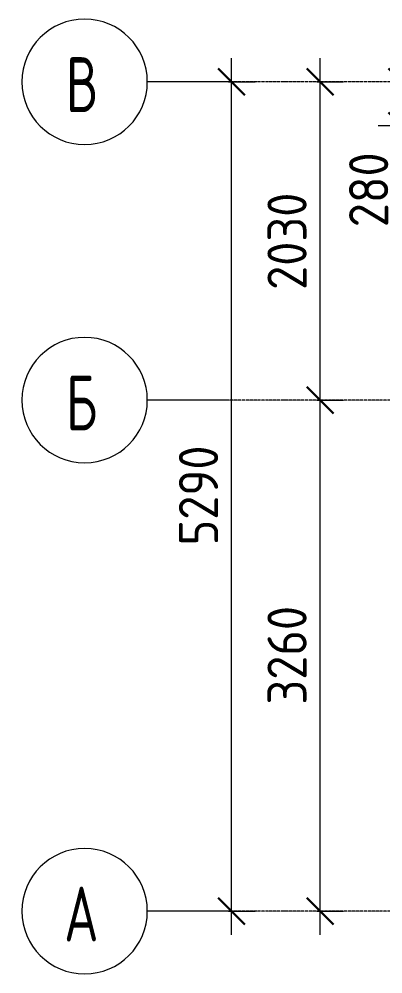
# Model space of a CAD drawing. Header units: millimetres. Extents: x 44859 to 70796, y 2088 to 13060.
# Drawn here: x 47821 to 50142, y 5850 to 11940 of the extents above; entities that cross this region are included whole.
import ezdxf

# ---------------------------------------------------------------- set-up
doc = ezdxf.new("R2010")
doc.units = ezdxf.units.MM
doc.linetypes.add('02 Штрихпунктирная _20 мм_', pattern=[25, 20, -2.5, 0, -2.5])
for name, color, linetype, lineweight in [('AA_Dim', 7, 'Continuous', 9), ('AA_Dim-100', 7, 'Continuous', 9), ('Оси', 7, 'Continuous', 9)]:
    doc.layers.add(name, color=color, linetype=linetype, lineweight=lineweight)
doc.styles.add('ISOCPEUR_3', font='isocpeur.TTF', dxfattribs={"width": 0.7, "height": 350})
doc.styles.add('ISOCPEUR_4', font='isocpeur.TTF', dxfattribs={"width": 0.9, "height": 250})
doc.dimstyles.new('05_Округл_5мм__прозр_', dxfattribs={"dimscale": 304.8, "dimtxt": 250.688742, "dimasz": 0.557743, "dimexe": 0.492126, "dimexo": 0.328084, "dimgap": 0.032808, "dimtad": 1, "dimdec": 0, "dimrnd": 5, "dimdsep": 46, "dimtxsty": 'ISOCPEUR_4', "dimblk1": 'OBLIQUE', "dimblk2": 'OBLIQUE', "dimsah": 1, "dimcen": 0.09, "dimdle": 0.492126, "dimazin": 0, "dimtfac": 1, "dimtdec": 4, "dimtix": 1, "dimtmove": 0, "dimatfit": 3, "dimfxl": 1, "dimtvp": 1, "dimtolj": 1, "dimtzin": 0, "dimlwd": 18, "dimlwe": 18, "dimarcsym": 2})
doc.dimstyles.new('05_Округл_5мм__прозр__1', dxfattribs={"dimscale": 304.8, "dimtxt": 250.688742, "dimasz": 0.557743, "dimexe": 0.492126, "dimexo": 0.328084, "dimgap": 0.032808, "dimtad": 1, "dimdec": 0, "dimrnd": 5, "dimdsep": 46, "dimtxsty": 'ISOCPEUR_4', "dimblk1": 'OBLIQUE', "dimblk2": 'OBLIQUE', "dimsah": 1, "dimcen": 0.09, "dimdle": 0.492126, "dimazin": 0, "dimtfac": 1, "dimtdec": 4, "dimtix": 1, "dimtmove": 1, "dimatfit": 3, "dimfxl": 1, "dimtvp": 1, "dimtolj": 1, "dimtzin": 0, "dimlwd": 18, "dimlwe": 18, "dimarcsym": 2})

# ---------------------------------------------------------------- blocks, each defined once
blk = doc.blocks.new('Ось сетки - d_4мм-2765513-Схема расположения плиты покрытия входной группы')
at = {"layer": 'Оси'}
for start, end in [(360, 180), (360, 180), (180, 360), (180, 360)]:
    blk.add_arc((0, 0), 4, start, end, dxfattribs=at)
blk = doc.blocks.new('DIMBLOCK20-Схема расположения плиты покрытия входной группы')
at = {"layer": 'AA_Dim-100', "lineweight": 30}
for p, q in [((49741, 9510), (49656, 9595)), ((49741, 9510), (49826, 9425)), ((49741, 6250), (49656, 6335)), ((49741, 6250), (49826, 6165))]:
    blk.add_line(p, q, dxfattribs=at)
at = {"layer": 'AA_Dim-100', "lineweight": 18}
for p, q in [((49720.8, 9510), (49891, 9510)), ((49741, 9510), (49720.8, 9510)), ((49741, 6100), (49741, 9510)), ((49720.8, 6250), (49891, 6250)), ((49741, 6250), (49720.8, 6250))]:
    blk.add_line(p, q, dxfattribs=at)
at = {"layer": 'AA_Dim-100', "color": 0, "lineweight": 18, "insert": (49405.3, 7567.8), "char_height": 250, "width": 749.228, "attachment_point": 1, "rotation": 90, "line_spacing_factor": 1.135194, "style": 'ISOCPEUR_4'}
blk.add_mtext('3260', dxfattribs=at)
blk = doc.blocks.new('_Oblique')
at = {"color": 0, "linetype": 'ByBlock', "lineweight": -2}
blk.add_line((-0.5, -0.5), (0.5, 0.5), dxfattribs=at)
blk = doc.blocks.new('DIMBLOCK21-Схема расположения плиты покрытия входной группы')
at = {"layer": 'AA_Dim-100', "lineweight": 18}
for p, q in [((49741, 9510), (49741, 11690)), ((49720.8, 11540), (49891, 11540)), ((49741, 11540), (49720.8, 11540)), ((49720.8, 9510), (49891, 9510)), ((49741, 9510), (49720.8, 9510))]:
    blk.add_line(p, q, dxfattribs=at)
at = {"layer": 'AA_Dim-100', "lineweight": 30}
for p, q in [((49741, 11540), (49656, 11625)), ((49741, 11540), (49826, 11455)), ((49741, 9510), (49656, 9595)), ((49741, 9510), (49826, 9425))]:
    blk.add_line(p, q, dxfattribs=at)
at = {"layer": 'AA_Dim-100', "color": 0, "lineweight": 18, "insert": (49405.3, 10212.8), "char_height": 250, "width": 749.228, "attachment_point": 1, "rotation": 90, "line_spacing_factor": 1.135194, "style": 'ISOCPEUR_4'}
blk.add_mtext('2030', dxfattribs=at)
blk = doc.blocks.new('DIMBLOCK22-Схема расположения плиты покрытия входной группы')
at = {"layer": 'AA_Dim-100', "lineweight": 18}
for p, q in [((49176.2, 6100), (49176.2, 11690)), ((49156, 11540), (49326.2, 11540)), ((49176.2, 11540), (49156, 11540)), ((49156, 6250), (49326.2, 6250)), ((49176.2, 6250), (49156, 6250))]:
    blk.add_line(p, q, dxfattribs=at)
at = {"layer": 'AA_Dim-100', "lineweight": 30}
for p, q in [((49176.2, 11540), (49091.2, 11625)), ((49176.2, 11540), (49261.2, 11455)), ((49176.2, 6250), (49091.2, 6335)), ((49176.2, 6250), (49261.2, 6165))]:
    blk.add_line(p, q, dxfattribs=at)
at = {"layer": 'AA_Dim-100', "color": 0, "lineweight": 18, "insert": (48840.6, 8582.8), "char_height": 250, "width": 749.228, "attachment_point": 1, "rotation": 90, "line_spacing_factor": 1.135194, "style": 'ISOCPEUR_4'}
blk.add_mtext('5290', dxfattribs=at)
blk = doc.blocks.new('DIMBLOCK28-Схема расположения плиты покрытия входной группы')
at = {"layer": 'AA_Dim-100', "lineweight": 18}
for p, q in [((50261.6, 11110), (50261.6, 11690)), ((50241.4, 11540), (50411.6, 11540)), ((50261.6, 11540), (50241.4, 11540)), ((50261.6, 11180.7), (50261.6, 11400)), ((52071.9, 11260), (50111.6, 11260)), ((50261.6, 11260), (52071.9, 11260)), ((50261.6, 10612.4), (50261.6, 11180.7))]:
    blk.add_line(p, q, dxfattribs=at)
at = {"layer": 'AA_Dim-100', "lineweight": 30}
for p, q in [((50261.6, 11540), (50176.6, 11625)), ((50261.6, 11540), (50346.6, 11455)), ((50261.6, 11260), (50176.6, 11345)), ((50261.6, 11260), (50346.6, 11175))]:
    blk.add_line(p, q, dxfattribs=at)
at = {"layer": 'AA_Dim-100', "color": 0, "lineweight": 18, "insert": (49925.9, 10612.4), "char_height": 250, "width": 561.921, "attachment_point": 1, "rotation": 90, "line_spacing_factor": 1.135194, "style": 'ISOCPEUR_4'}
blk.add_mtext('280', dxfattribs=at)

msp = doc.modelspace()

# ---------------------------------------------------------------- linework, layer by layer
at = {"layer": 'Оси'}
for p, q in [((49139.1194, 11540), (48639.1194, 11540)), ((49139.1194, 9510), (48639.1194, 9510)), ((49139.1194, 6250), (48639.1194, 6250))]:
    msp.add_line(p, q, dxfattribs=at)
at = {"layer": 'Оси', "linetype": '02 Штрихпунктирная _20 мм_'}
for p, q in [((67458.9685, 11540), (49139.1194, 11540)), ((67458.9685, 9510), (49139.1194, 9510)), ((67458.9685, 6250), (49139.1194, 6250))]:
    msp.add_line(p, q, dxfattribs=at)

# ---------------------------------------------------------------- block references
at = {"layer": 'Оси', "xscale": 99.99999999999993, "yscale": 99.99999999999993, "zscale": 99.99999999999993, "rotation": 89.9999999999998}
for p in [(48239.1194, 11540), (48239.1194, 9510), (48239.1194, 6250)]:
    msp.add_blockref('Ось сетки - d_4мм-2765513-Схема расположения плиты покрытия входной группы', p, dxfattribs=at)

# ---------------------------------------------------------------- texts
at = {"layer": 'Оси', "char_height": 350, "attachment_point": 1, "style": 'ISOCPEUR_3'}
for s, insert, width in [('\\fISOCPEUR|b0|i0|c204|p34|;\\W.7;В', (48119.6423, 11697.1527), 241.307937), ('\\fISOCPEUR|b0|i0|c204|p34|;\\W.7;Б', (48119.6423, 9667.1527), 241.307937), ('\\fISOCPEUR|b0|i0|c204|p34|;\\W.7;А', (48108.0923, 6407.1527), 269.367)]:
    msp.add_mtext(s, dxfattribs=dict(at, insert=insert, width=width))

# ---------------------------------------------------------------- dimensions: what is measured, and where the dimension line sits
at = {"layer": 'AA_Dim', "lineweight": 18}
for base, p1, p2, override, picture, middle in [((49176.2383, 11540), (49056.0301, 6250), (49056.0301, 11540), {"dimpost": '<>', "dimfxl": 5290}, 'DIMBLOCK22-Схема расположения плиты покрытия входной группы', (49041.2383, 8895)), ((49741.0142, 11540), (49620.8061, 9510), (49620.8061, 11540), {"dimpost": '<>', "dimfxl": 2030}, 'DIMBLOCK21-Схема расположения плиты покрытия входной группы', (49606.0142, 10525)), ((49741.0142, 9510), (49620.8061, 6250), (49620.8061, 9510), {"dimpost": '<>', "dimfxl": 3260}, 'DIMBLOCK20-Схема расположения плиты покрытия входной группы', (49606.0142, 7880))]:
    dim = msp.add_linear_dim(base=base, p1=p1, p2=p2, angle=90, dimstyle='05_Округл_5мм__прозр_', override=override, dxfattribs=at)
    dim.commit()
    dim.dimension.update_dxf_attribs({"geometry": picture, "text_midpoint": middle})
dim = msp.add_linear_dim(base=(50261.5724, 11540), p1=(52171.8996, 11260), p2=(50141.3642, 11540), angle=90, dimstyle='05_Округл_5мм__прозр__1', override={"dimpost": '<>', "dimfxl": 2049.749684}, dxfattribs=at)
dim.commit()
dim.dimension.update_dxf_attribs({"geometry": 'DIMBLOCK28-Схема расположения плиты покрытия входной группы', "text_midpoint": (50092.5594, 10893.3783), "dimtype": 160, "text_rotation": 90})

doc.saveas('drawing.dxf')
